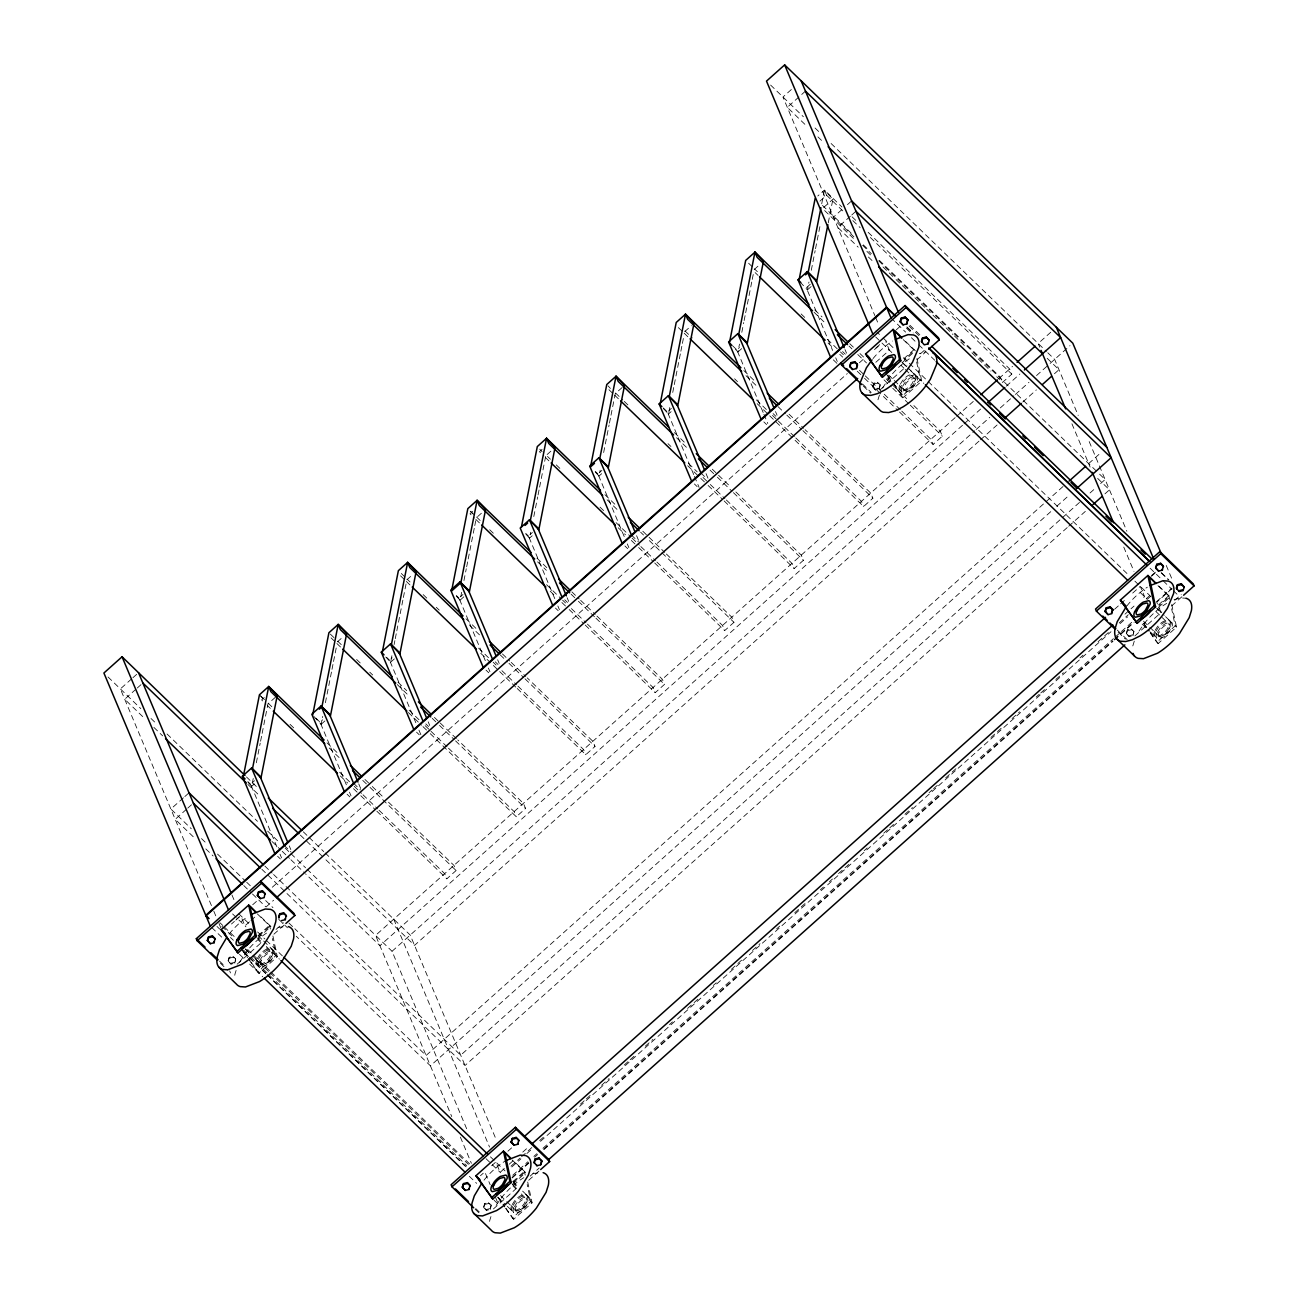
<?xml version="1.0" encoding="UTF-8"?>
<svg xmlns="http://www.w3.org/2000/svg" width="1298" height="1298" viewBox="0 0 1298 1298"><rect width="100%" height="100%" fill="white"/><g stroke="black" fill="none" stroke-linecap="round" stroke-linejoin="round"><path stroke-width="0.75" stroke-dasharray="5 3.75" d="M248.048 782.402L251.698 786.328L253.24 778.492M256.339 762.786L260.2 743.17M260.59 741.207L261.758 735.317M262.147 733.354L267.94 703.922L277.204 695.647M313.873 716.431L321.158 724.284L322.715 716.431M325.409 702.705L331.607 671.309M331.996 669.346L333.148 663.456M333.537 661.493L336.636 645.804M385.766 656.999L390.617 662.223L392.174 654.387M394.105 644.571L394.884 640.644M395.273 638.681L396.425 632.791M396.815 630.828L402.997 599.449M403.386 597.486L406.485 581.78M456.442 596.253L460.092 600.179L461.634 592.326M463.954 580.563L466.274 568.784M466.663 566.82L467.832 560.931M468.205 558.967L474.403 527.572M474.792 525.625L475.944 519.735M525.917 534.192L529.552 538.118L530.72 532.245M533.803 516.539L537.68 496.923M538.07 494.96L539.222 489.07M539.611 487.107L545.793 455.712M595.376 472.148L599.011 476.074L600.179 470.184M603.651 452.531L609.07 425.063M609.46 423.099L610.628 417.21M611.001 415.246L615.268 393.667L624.533 385.392M663.619 408.789L668.486 414.013L670.028 406.177M672.737 392.434L673.889 386.544M674.279 384.581L680.476 353.202M680.866 351.239L682.018 345.349M682.407 343.386L683.949 335.533M735.512 349.357L737.945 351.969L739.487 344.116M741.807 332.353L743.738 322.537M744.127 320.574L745.295 314.684M745.685 312.721L751.866 281.325M752.256 279.378L753.424 273.489M821.715 203.818L824.425 190.076L841.915 206.982M800.12 282.072L807.405 289.908L808.946 282.072M811.282 270.292L815.144 250.676M815.533 248.713L820.174 225.171M828.27 222.785L832.91 199.227L824.425 190.076L817.805 195.982M877.967 399.784L880.141 392.742M1132.813 645.917L1134.987 638.859M236.106 970.466L234.987 974.003A40.692 16.89 -46 0 0 234.613 978.092M490.952 1216.583L489.833 1220.12A40.692 16.89 -46 0 0 489.46 1224.209M228.042 960.796L229.227 957.307L233.04 956.334L235.652 958.865L234.808 963.181L230.995 964.138L228.042 960.796L230.995 964.138M228.383 961.623L229.227 957.307M234.808 963.181L235.652 958.865M483.537 1207.059L484.722 1203.554L488.519 1202.597L491.147 1205.112L490.287 1209.428L486.49 1210.401L483.537 1207.059L486.49 1210.401M483.878 1207.87L484.722 1203.554M490.287 1209.428L491.147 1205.112M872.532 386.69L873.716 383.202L877.529 382.229L880.141 384.76L879.298 389.059L875.485 390.033L872.532 386.69L875.485 390.033M872.873 387.502L873.716 383.202M879.298 389.059L880.141 384.76M1126.275 633.294L1127.459 629.806L1131.272 628.832L1133.884 631.347L1133.04 635.663L1129.228 636.637L1126.275 633.294L1129.228 636.637M1126.615 634.105L1127.459 629.806M1133.04 635.663L1133.884 631.347M882.559 388.086L889.763 377.02A38.421 15.949 -46 0 1 911.796 357.258M239.676 962.256L246.928 951.191A38.421 15.949 -46 0 1 269.011 931.542M1139.011 631.088L1144.609 623.137A38.421 15.949 -46 0 1 1166.642 603.392M496.144 1205.274L501.791 1197.308A38.421 15.949 -46 0 1 523.857 1177.659M131.552 678.935L120.373 688.914L213.034 909.346M132.948 677.686L138.529 672.705M791.342 89.53L782.97 97.025L874.836 315.576M135.884 689.254L124.705 699.233L145.133 718.946M137.28 688.005L142.861 683.008M805.458 91.12L787.302 107.328L806.253 125.646M264.257 697.561L261.612 699.93L265.993 704.149M472.65 511.412L470.006 513.765L474.387 517.999M542.11 449.351L539.465 451.72L543.846 455.939M819.963 201.141L826.583 195.235L824.425 190.076M337.415 641.877L342.704 637.14M406.874 579.817L412.164 575.095M477.664 516.588L481.623 513.034M547.123 454.543L553.743 448.621M684.727 331.607L691.347 325.701M754.187 269.562L759.476 264.841M823.662 207.502L832.91 199.227M183.44 797.799L170.865 809.027L191.293 828.757M184.835 796.566L189.021 792.818M841.834 209.659L833.462 217.139L853.873 236.853M847.432 204.662L851.618 200.914M186.377 809.368L175.214 819.346L194.165 837.648M187.772 808.119L193.353 803.138M850.368 216.231L837.794 227.458L858.205 247.172M851.764 214.981L855.95 211.233M276.912 846.831L250.595 784.219L254.554 780.682M346.371 784.787L320.054 722.175L322.699 719.806M415.831 722.726L389.514 660.114L392.158 657.761M485.306 660.682L458.973 598.07L462.948 594.516M554.765 598.621L528.448 536.009L532.407 532.472M624.224 536.577L597.907 473.965L601.883 470.411M693.684 474.516L667.367 411.904L671.342 408.367M763.159 412.472L736.842 349.86L739.487 347.491M810.26 284.262L806.301 287.799L832.618 350.411M251.698 786.328L254.343 783.976M321.158 724.284L325.133 720.731M390.617 662.223L394.592 658.686M460.092 600.179L464.051 596.626M529.552 538.118L532.196 535.766M599.011 476.074L601.655 473.705M668.486 414.013L671.131 411.661M737.945 351.969L741.904 348.416M807.405 289.908L811.38 286.371M236.414 919.276L239.221 916.794M252.688 904.755L258.724 899.368M272.304 887.232L847.318 373.564M859.39 362.775L865.425 357.388M875.988 347.945L882.023 342.558M896.22 329.887L900.406 326.139M231.482 923.998L234.386 921.402M235.83 920.104L240.179 916.226M874.463 349.616L880.271 344.424M249.476 921.807L244.949 925.847L241.331 917.264M250.985 920.46L257.02 915.074M266.074 906.978L273.618 900.244M875.809 362.304L889.39 350.168L885.771 341.585M258.01 935.647L269.611 925.263L269.952 926.091L258.351 936.458M903.895 358.67L914.052 349.584L914.392 350.411L904.235 359.481M257.864 938.194L270.925 926.529L258.399 914.441M902.305 362.515L915.366 350.849L904.252 340.125M237.145 964.203L261.076 942.819M276.036 929.449L283.516 922.781M880.076 389.854L907.01 365.809M920.477 353.77L926.464 348.432M273.91 934.187L284.392 924.841M916.859 359.854L925.831 351.823L919.227 353.559M272.921 935.972L277.301 956.74L258.919 973.159L257.604 971.894L275.987 955.474L272.402 938.486M916.956 358.41L921.742 381.06L903.359 397.48L902.045 396.214L920.428 379.795L916.437 360.925M955.166 417.631L375.576 935.387L451.753 1116.572M956.675 416.285L973.273 401.455M998.941 378.529L1012.521 366.409M1050.747 332.256L1038.173 343.483L1039.747 347.215M376.842 811.201L446.837 878.811L456.101 870.536L453.943 865.393L388.297 802.002M430.255 733.662L516.312 816.766L525.56 808.492L523.402 803.332L457.772 739.941M517.221 688.508L585.771 754.706L595.036 746.431L592.861 741.288L527.231 677.897M585.22 625.052L655.23 692.661L664.495 684.387L662.321 679.227L596.691 615.836M654.695 562.991L724.69 630.601L733.954 622.326L731.796 617.183L666.166 553.792M724.154 500.947L794.165 568.556L803.43 560.282L801.255 555.122L735.625 491.731M795.074 440.298L863.624 506.496L872.889 498.221L870.715 493.078L805.085 429.687M899.546 412.05L933.084 444.451L942.348 436.177L940.19 431.017L912.478 404.262M868.167 232.342L1009.649 368.973L1011.807 374.116L1002.559 382.391L996.718 376.761M962.516 425.257L379.925 945.69L305.549 873.862M964.025 423.911L980.623 409.081M1006.291 386.155L1019.871 374.019M466.647 1128.741L392.045 951.288L974.652 430.839M976.161 429.492L989.741 417.356M1000.304 407.913L1013.884 395.793M1015.393 394.446L1028.973 382.31M1036.534 375.56L1048.606 364.77M1050.114 363.424L1069.99 345.657M978.984 441.158L414.533 945.382L323.689 857.654M980.493 439.811L997.091 424.981M1022.759 402.056L1036.339 389.919M1054.447 373.743L1058.973 369.703L1046.626 357.777M1063.013 486.523L426.069 1055.501L294.824 928.751M1088.665 463.597L1101.239 452.385M1050.747 511.672L430.417 1065.82L296.252 936.247M1056.783 506.269L1068.854 495.495M1079.482 502.423L460.693 1055.193L273.602 874.511M1090.044 492.98L1094.571 488.94M1100.607 483.554L1105.133 479.497L1098.27 472.878M1067.216 527.572L465.025 1065.496L261.904 869.319M1068.725 526.225L1085.323 511.396M1104.939 493.857L1109.466 489.817L1097.118 477.891M1151.537 575.533L1155.853 571.688M480.455 1175.728L483.245 1173.23M491.634 1165.75L495.82 1162.002L500.152 1172.321L507.696 1165.572M507.891 1151.212L512.418 1147.172M1114.593 609.249L1119.119 605.209M1120.628 603.846L1126.664 598.459M1132.716 593.072L1140.261 586.323L1144.593 596.642L1141.575 599.335M1151.423 576.344L1155.609 572.613M509.205 1164.225L513.732 1160.185M522.786 1152.089L528.821 1146.702M1124.977 614.165L1129.503 610.125M1131.012 608.778L1134.03 606.069M511.006 1166.172L520.06 1158.076M521.569 1156.729L532.131 1147.286M539.676 1140.553L545.728 1135.15M580.433 1104.144L584.96 1100.104M586.469 1098.757L590.996 1094.717M601.558 1085.274L609.103 1078.541M624.208 1065.058L628.735 1061.001M630.244 1059.655L634.771 1055.615M645.333 1046.172L652.878 1039.438M669.476 1024.609L672.494 1021.915M687.583 1008.432L698.146 998.989M713.251 985.506L716.269 982.813M731.358 969.33L741.921 959.887M752.483 950.46L760.028 943.711M776.626 928.881L779.644 926.188M794.749 912.705L805.312 903.262M820.401 889.779L823.419 887.086M829.454 881.699L832.472 879.006M838.508 873.603L849.07 864.176M864.16 850.693L867.178 847.983M883.792 833.154L888.319 829.114M889.828 827.767L894.354 823.727M904.917 814.284L912.462 807.551M929.06 792.721L932.078 790.011M933.587 788.665L939.622 783.278M945.658 777.891L956.237 768.448M990.942 737.442L1001.504 728M1012.067 718.557L1019.611 711.823M1036.226 696.994L1039.244 694.3M1040.753 692.954L1046.788 687.551M1055.842 679.471L1063.387 672.721M1079.985 657.891L1083.003 655.198M1098.092 641.715L1108.654 632.272M1119.233 622.845L1128.286 614.749M1146.394 598.573L1149.411 595.879M511.834 1166.967L520.887 1158.871M526.923 1153.484L532.959 1148.081M540.503 1141.348L1110.991 631.72M1120.044 623.64L1127.589 616.891M1150.239 596.674L1147.221 599.368L1137.778 590.055M512.759 1175.242L527.848 1161.759M533.884 1156.372L536.901 1153.679M542.937 1148.292L1113.424 638.665M1114.933 637.318L1133.04 621.142M512.029 1177.432L528.659 1162.554M534.662 1157.199L537.68 1154.506M543.716 1149.119L1112.775 640.774M1114.252 639.46L1132.391 623.251M1156.55 601.672L1171.64 588.189M512.239 1177.935L528.886 1163.073M543.943 1149.622L1112.986 641.293M1114.463 639.979L1134.111 622.423M1172.078 588.513L1156.713 602.223L1161.061 612.542L1156.696 608.324M512.791 1181.715L524.408 1171.331L524.749 1172.159L513.148 1182.527M1158.692 604.738L1168.849 595.652L1169.19 596.48L1159.033 605.549M512.645 1184.263L525.706 1172.597L513.197 1160.509M1158.546 607.286L1170.147 596.918L1159.033 586.193M493.435 1208.941L518.08 1186.907M530.168 1176.118L539.254 1167.989M1134.874 635.923L1161.807 611.877M1174.674 600.374L1181.245 594.5M528.708 1180.255L539.173 1170.91M1171.64 605.923L1182.121 596.561M527.702 1182.04L532.099 1202.808L513.716 1219.228L512.402 1217.962L530.785 1201.542L527.199 1184.555M1171.737 604.479L1176.523 627.129L1158.14 643.548L1156.842 642.283L1175.225 625.863L1171.64 608.876M907.107 390.065L904.722 390.341A8.113 3.359 -46 0 1 903.668 387.859L906.02 383.332A7.658 3.18 -46 0 1 910.401 379.389L914.263 378.367A8.113 3.359 -46 0 1 915.333 380.849L912.981 385.376A7.658 3.18 -46 0 1 908.584 389.319L901.591 391.396A11.228 4.657 -46 0 1 900.114 387.956L903.359 381.677A10.595 4.397 -46 0 1 909.444 376.225L914.782 374.798A11.228 4.657 -46 0 1 916.258 378.237L913.013 384.516A10.595 4.397 -46 0 1 906.929 389.968M1174.073 599.676L1180.677 597.924L1186.015 598.232M278.064 927.453L286.517 926.431M532.91 1173.57L541.363 1172.548M874.057 384.013L877.87 383.056L880.482 385.571M875.144 389.205L878.941 388.248M1127.8 630.617L1131.613 629.644L1134.225 632.175M1128.887 635.809L1132.683 634.852M229.568 958.119L233.38 957.161L235.993 959.676M230.655 963.327L234.451 962.353M485.063 1204.382L488.875 1203.408L491.488 1205.939M486.15 1209.574L489.946 1208.6M770.623 85.084L803.381 116.739M815.047 127.999L819.427 132.234M831.093 143.494L1046.399 351.433M1047.778 352.764L1054.641 359.384L1078.2 415.425M817.935 136.907L823.759 142.537M852.121 216.847L856.502 221.066M826.583 195.235L844.089 212.142M852.835 220.595L860.136 227.637M870.341 237.485L1011.807 374.116M822.445 205.392L851.618 233.575M863.284 244.835L869.125 250.465M879.33 260.33L1000.385 377.247L1001.829 380.671M862.635 245.306L871.38 253.759M878.665 260.801L1096.891 471.547M824.619 210.552L855.236 240.13M866.918 251.406L871.283 255.625M882.948 266.901L894.63 278.161M896.074 279.573L925.247 307.74M926.707 309.151L938.373 320.428M939.833 321.823L952.959 334.511M954.419 335.922L964.625 345.771M971.926 352.813L990.877 371.131M868.427 257.02L874.252 262.667M909.947 325.246L921.612 336.523M909.038 326.058L919.244 335.922M906.896 326.901L913.192 332.986M1161.564 572.84L1168.833 579.881M907.107 327.421L912.932 333.034M1161.158 572.759L1168.005 579.379M906.458 328.167L910.823 332.385M891.077 318.059L905.631 332.11M911.439 337.723L917.264 343.353M918.724 344.765L934.722 360.211M1150.109 568.216L1161.742 579.46M1163.203 580.871L1171.932 589.292M1173.392 590.704L1179.201 596.317M903.181 339.589L914.392 350.411M1157.978 585.658L1169.19 596.48M875.858 330.99L881.683 336.604M883.143 338.015L893.316 347.848M903.505 357.68L907.87 361.899M909.33 363.31L926.788 380.168M928.248 381.58L1129.065 575.517M1134.89 581.147L1150.904 596.609M902.564 362.645L906.653 366.604M908.032 367.934L917.118 376.712M920.428 379.795L921.742 381.06M1157.41 608.778L1164.241 615.366M1165.604 616.696L1171.916 622.78M1175.225 625.863L1176.523 627.129M875.663 336.928L891.84 352.537M902.029 362.385L909.298 369.411M910.758 370.806L923.851 383.462M901.104 365.419L903.879 368.097M905.274 369.443L914.993 378.838M1155.901 611.488L1169.79 624.906M888.708 375.122L892.878 379.146M894.257 380.476L903.992 389.871M1143.506 621.19L1158.773 635.939M887.313 377.945L891.418 381.904M892.781 383.218L901.867 391.996M1142.159 624.062L1148.99 630.666M1150.369 631.98L1156.664 638.064M814.755 309.881L822.04 316.923M849.752 343.694L854.133 347.913M859.957 353.543L864.338 357.777M886.226 378.902L906.637 398.616M814.008 312.218L825.674 323.494M849.006 346.031L851.926 348.838M857.751 354.484L866.512 362.937M884.003 379.827L891.304 386.869M892.764 388.28L908.811 403.775M910.271 405.187L942.348 436.177M842.58 351.58L845.322 354.224M748.605 263.218L752.986 267.453M754.446 268.864L757.367 271.671M801.109 313.938L805.49 318.156M827.361 339.281L839.043 350.557M840.487 351.969L843.408 354.776M859.454 370.271L863.835 374.505M865.295 375.901L882.786 392.807M884.246 394.219L900.293 409.714M901.753 411.125L930.926 439.292L933.084 444.451M755.144 272.612L758.064 275.419M828.075 343.029L833.916 348.659M839.741 354.305L842.662 357.112M857.248 371.212L863.073 376.842M864.533 378.253L898.086 410.639M862.505 384.013L871.201 392.402M1117.286 630.082L1128.887 641.277M863.365 386.074L870.617 393.067M1118.162 632.142L1125.398 639.135M833.316 359.854L837.437 363.829M732.721 345.885L736.842 349.86M743.835 370.53L754.041 380.379M789.038 414.192L803.624 428.275M745.993 375.69L757.659 386.95M778.086 406.663L785.371 413.721M786.831 415.117L801.418 429.216M802.878 430.611L872.889 498.221M773.121 413.624L775.863 416.285M684.971 330.909L692.272 337.951M734.571 378.805L737.491 381.612M756.442 399.93L766.647 409.795M772.488 415.425L776.869 419.643M778.329 421.055L794.36 436.55M795.82 437.961L861.45 501.353L863.624 506.496M678.4 327.615L682.764 331.834M684.224 333.245L688.605 337.48M757.156 403.678L793.613 438.886M763.857 421.899L766.599 424.56M663.262 407.929L667.367 411.904M674.36 432.575L686.042 443.851M712.294 469.195L729.784 486.101M676.534 437.734L688.2 449.011M710.071 470.136L715.912 475.766M717.372 477.177L731.958 491.261M733.419 492.672L803.43 560.282M700.92 473.024L706.404 478.329M615.512 392.969L622.813 400.011M624.273 401.406L628.638 405.641M668.016 443.673L670.936 446.48M688.443 463.386L697.188 471.839M703.029 477.469L708.854 483.116M710.314 484.511L724.901 498.61M726.361 500.006L791.991 563.397L794.165 568.556M608.924 389.66L613.305 393.894M614.765 395.306L619.146 399.524M687.697 465.722L699.362 476.999M700.823 478.41L706.647 484.04M708.108 485.452L722.694 499.535M694.398 483.959L697.14 486.604M595.165 471.304L597.907 473.965M604.9 494.635L616.566 505.896M642.818 531.255L664.706 552.38M607.075 499.795L618.74 511.055M640.612 532.18L643.532 535.003M649.373 540.633L733.954 622.326M631.445 535.084L638.308 541.704M547.513 456.425L550.433 459.232M556.258 464.879L560.639 469.097M600.017 507.129L604.397 511.363M616.063 522.623L630.65 536.707M632.11 538.118L639.395 545.16M640.855 546.572L655.441 560.655M656.902 562.066L722.532 625.458L724.69 630.601M545.306 457.35L549.671 461.585M618.221 527.783L625.522 534.825M631.347 540.455L637.188 546.085M638.648 547.496L653.235 561.58M624.938 546.004L627.68 548.665M525.706 533.364L528.448 536.009M536.901 558.091L547.107 567.956M571.899 591.904L579.2 598.946M580.644 600.341L595.23 614.441M537.599 561.839L546.361 570.293M571.152 594.241L576.993 599.871M578.437 601.282L594.484 616.777M595.944 618.189L664.495 684.387M564.727 599.79L567.469 602.434M470.752 511.428L475.133 515.663M476.593 517.058L480.958 521.293M489.719 529.746L494.084 533.965M546.588 584.684L561.174 598.767M562.634 600.179L565.555 602.986M571.396 608.616L585.982 622.716M587.426 624.111L653.072 687.502L655.23 692.661M475.831 519.411L480.211 523.629M550.222 591.239L556.063 596.869M561.888 602.515L567.729 608.145M569.189 609.557L583.759 623.64M555.463 608.064L558.205 610.709M456.231 595.409L458.973 598.07M465.982 618.74L477.648 630.001M502.44 653.949L509.725 660.99M511.185 662.402L525.771 676.485M469.6 625.295L479.806 635.16M500.233 654.873L507.518 661.931M508.978 663.327L523.565 677.41M525.025 678.822L595.036 746.431M495.268 661.834L498.01 664.495M401.293 573.489L405.657 577.707M407.118 579.119L410.038 581.942M423.164 594.614L427.545 598.832M436.29 607.286L439.211 610.109M478.589 648.14L491.715 660.812M493.175 662.223L496.096 665.047M501.92 670.677L516.507 684.76M517.967 686.171L583.597 749.546L585.771 754.706M400.547 575.825L404.911 580.044M406.371 581.455L410.752 585.69M480.763 653.3L498.254 670.19M499.714 671.601L515.76 687.096M486.004 670.109L488.746 672.753M386.772 657.469L389.514 660.114M397.967 682.196L406.728 690.65M434.424 717.405L438.805 721.639M440.265 723.051L456.312 738.546M397.22 684.533L408.886 695.809M432.218 718.346L438.059 723.976M439.519 725.387L454.105 739.471M455.566 740.882L525.56 808.492M425.809 723.895L428.551 726.539M330.373 634.122L336.198 639.768M337.658 641.163L342.039 645.398M356.626 659.481L360.99 663.7M369.752 672.153L372.672 674.976M409.13 710.184L419.335 720.049M425.176 725.679L429.541 729.914M431.001 731.326L447.047 746.821M448.508 748.216L514.138 811.607L516.312 816.766M331.071 637.87L335.452 642.104M336.912 643.516L341.293 647.734M408.383 712.537L421.509 725.209M422.97 726.62L428.794 732.25M416.544 732.169L419.286 734.814M315.933 718.2L320.054 722.175M327.047 742.845L338.713 754.106M364.965 779.465L370.806 785.095M372.266 786.507L382.472 796.372M329.221 747.989L340.887 759.265M362.759 780.39L368.6 786.02M370.06 787.432L456.101 870.536M353.591 783.294L360.455 789.914M260.898 696.182L266.739 701.812M268.199 703.224L272.58 707.442M290.071 724.349L294.451 728.584M339.67 772.245L352.796 784.917M354.24 786.328L361.542 793.37M363.002 794.782L377.588 808.865M379.048 810.276L444.679 873.651L446.837 878.811M267.453 705.56L270.357 708.384M340.368 775.993L347.669 783.035M353.494 788.665L359.335 794.295M360.795 795.706L375.382 809.79M347.085 794.214L349.827 796.858M246.442 776.918L256.647 786.783M303.326 831.84L307.691 836.074M309.151 837.47L323.737 851.569M325.198 852.964L410.2 935.063L496.582 1140.553M247.837 781.574L250.595 784.219M247.869 784.414L259.535 795.674M300.357 835.117L322.245 856.242M284.132 845.339L290.995 851.975M108.026 676.988L140.801 708.627M151.006 718.492L156.831 724.122M167.036 733.987L257.458 821.293M267.664 831.158L279.33 842.434M285.171 848.065L289.535 852.283M290.995 853.695L305.582 867.778M307.042 869.189L392.045 951.288M153.878 727.399L162.623 735.836M271.996 841.477L280.757 849.93M282.218 851.326L289.503 858.367M290.963 859.779L304.089 872.451M277.61 856.274L280.352 858.919M264.857 866.058L272.142 873.1M201.498 838.605L207.323 844.235M217.545 854.1L245.241 880.855M246.701 882.267L251.082 886.502M265.668 900.585L272.953 907.626M289 923.105L293.364 927.34M205.83 848.924L213.115 855.966M243.748 885.544L251.033 892.586M252.493 893.998L265.619 906.669M278.746 919.341L287.491 927.794M257.345 913.906L269.952 926.091M512.142 1159.974L524.749 1172.159M238.702 913.695L250.336 924.939M257.621 931.964L264.889 938.989M266.35 940.401L282.364 955.847M490.449 1156.826L505.003 1170.877M258.205 935.761L262.31 939.72M263.672 941.034L274.138 951.142M513.051 1181.878L517.156 1185.837M522.623 1191.126L528.919 1197.21M275.987 955.474L277.301 956.74M530.785 1201.542L532.099 1202.808M232.602 913.922L245.939 926.821M257.588 938.065L260.492 940.872M266.317 946.485L279.411 959.141M486.052 1158.708L500.606 1172.759M512.256 1184.003L516.62 1188.222L513.002 1179.622M258.124 939.833L260.898 942.526M266.447 947.881L272.012 953.251M512.905 1185.901L515.679 1188.595M521.244 1193.949L526.793 1199.32M219.897 922.7L222.818 925.506M224.278 926.918L235.944 938.194M247.61 949.455L251.974 953.673M253.434 955.085L269.481 970.58M270.941 971.991L470.736 1164.939M221.909 926.318L233.575 937.594M245.241 948.854L251.066 954.484M252.526 955.896L268.572 971.391M270.033 972.802L468.367 1164.338M245.679 949.503L249.849 953.527M255.414 958.898L260.963 964.252M500.476 1195.572L515.76 1210.32M230.444 937.464L233.364 940.287M243.57 950.152L249.394 955.782M250.855 957.194L466.696 1165.636M240.179 948.351L248.486 956.594M249.427 957.502L265.993 973.484M267.453 974.895L466.258 1166.902M497.767 1197.113L505.96 1205.031M507.34 1206.361L513.635 1212.446M216.977 926.447L219.719 929.108M243.829 952.391L248.194 956.61M249.654 958.021L265.652 973.484M267.112 974.879L465.025 1166.01M211.785 927.567L221.974 937.416M239.432 954.273L243.797 958.492M249.622 964.106L262.715 976.761M469.357 1176.329L476.642 1183.354M494.1 1200.212L498.464 1204.43L494.846 1195.847M219.508 961.088L225.317 966.685M475.749 1208.552L481.558 1214.149M220.384 963.148L227.621 970.158M475.165 1209.217L479.514 1213.419M607.983 385.814L610.401 388.427M539.725 449.173L542.158 451.801M470.265 511.234L472.699 513.846M259.438 694.771L263.088 698.697M1143.684 623.121L1149.249 630.974M1150.369 632.548L1158.14 643.548M1143.489 623.429L1149.055 631.282M1150.174 632.856L1156.842 642.283M887.783 375.479L892.229 381.774M893.349 383.348L903.359 397.48M886.485 374.213L890.931 380.509M895.377 386.788L902.045 396.214M498.14 1197.227L504.808 1206.653M505.928 1208.227L513.716 1219.228M497.945 1197.535L504.614 1206.962M505.733 1208.535L512.402 1217.962M243.343 951.158L250.027 960.585M251.131 962.159L258.919 973.159M242.045 949.909L247.61 957.762M248.713 959.336L257.604 971.894M1166.237 565.457L1171.737 578.535M1089.184 441.58L1098.611 463.986M1099.39 465.868L1126.875 531.239M1071.937 423.813L1090.109 467.037M1123.76 547.091L1133.965 571.38M1131.272 628.832L1131.613 629.644M875.631 317.442L878.762 324.922M877.529 382.229L877.87 383.056M844.982 349.503L846.523 353.186M835.717 357.777L837.259 361.461M775.506 411.563L777.064 415.246M763.922 414.305L767.799 423.521M706.047 473.608L708.367 479.14M694.462 476.366L699.103 487.415M636.588 535.668L638.908 541.185M627.323 543.943L628.865 547.626M567.129 597.713L568.67 601.396M557.864 605.988L559.406 609.671M497.653 659.773L499.211 663.456M488.389 668.048L489.946 671.731M428.194 721.818L429.735 725.501M418.93 730.093L421.25 735.625M358.735 783.878L361.055 789.395M349.47 792.153L351.012 795.836M393.732 919.162L489.541 1147.059M485.484 1173.57L490.206 1184.782M488.519 1202.597L488.875 1203.408M460.384 1137.129L471.385 1163.284M289.276 845.923L290.817 849.606M280.011 854.198L281.552 857.881M231.969 894.987L234.321 900.601M213.813 911.212L216.182 916.81M218.989 923.511L221.666 929.887M233.04 956.334L233.38 957.161M229.665 970.888L230.525 972.948M1168.849 595.652L1169.644 599.433M524.408 1171.331L525.203 1175.112M269.611 925.263L270.406 929.044M1126.842 605.971A38.421 15.949 -46 0 1 1147.351 587.167M484.008 1180.158A38.421 15.949 -46 0 1 506.09 1160.493M873.035 358.556A38.421 15.949 -46 0 1 892.505 341.049M229.162 934.025A38.421 15.949 -46 0 1 248.161 916.323M899.757 385.084L899.157 387.031A11.228 4.657 -46 0 0 900.634 390.471L905.988 389.043A10.595 4.397 -46 0 0 912.056 383.608L915.317 377.312A11.228 4.657 -46 0 0 913.841 373.889L908.503 375.3A10.595 4.397 -46 0 0 902.418 380.752L899.757 385.084M902.013 387.275L901.412 389.222A11.228 4.657 -46 0 0 902.889 392.645L908.243 391.233A10.595 4.397 -46 0 0 914.311 385.782L917.572 379.503A11.228 4.657 -46 0 0 916.096 376.063L910.758 377.491A10.595 4.397 -46 0 0 904.674 382.926L902.013 387.275M1154.603 631.217L1154.003 633.164A11.228 4.657 -46 0 0 1155.48 636.588L1160.834 635.176A10.595 4.397 -46 0 0 1166.902 629.725L1170.163 623.446A11.228 4.657 -46 0 0 1168.687 620.006L1163.349 621.434A10.595 4.397 -46 0 0 1157.264 626.869L1154.603 631.217M1155.496 632.077L1154.895 634.024A11.228 4.657 -46 0 0 1156.372 637.464L1161.726 636.036A10.595 4.397 -46 0 0 1167.794 630.585L1171.056 624.306A11.228 4.657 -46 0 0 1169.579 620.866L1164.241 622.294A10.595 4.397 -46 0 0 1158.157 627.729L1155.496 632.077M1156.81 633.343L1156.21 635.274A11.228 4.657 -46 0 0 1157.686 638.713L1163.024 637.302A10.595 4.397 -46 0 0 1169.109 631.85L1172.37 625.571A11.228 4.657 -46 0 0 1170.893 622.131L1165.539 623.543A10.595 4.397 -46 0 0 1159.471 628.995L1156.81 633.343M1158.887 632.532L1158.449 633.927A8.113 3.359 -46 0 0 1159.52 636.409L1163.381 635.387A7.658 3.18 -46 0 0 1167.762 631.445L1170.115 626.918A8.113 3.359 -46 0 0 1169.06 624.435L1165.198 625.458A7.658 3.18 -46 0 0 1160.801 629.4L1158.887 632.532M256.777 959.433L256.16 961.38A11.228 4.657 -46 0 0 257.588 964.868L262.91 963.489A10.595 4.397 -46 0 0 269.011 958.07L272.304 951.775A11.228 4.657 -46 0 0 270.86 948.286L265.555 949.665A10.595 4.397 -46 0 0 259.454 955.085L256.777 959.433M257.734 960.358L257.118 962.305A11.228 4.657 -46 0 0 258.545 965.777L263.867 964.398A10.595 4.397 -46 0 0 269.952 958.979L273.245 952.683A11.228 4.657 -46 0 0 271.817 949.211L266.496 950.59A10.595 4.397 -46 0 0 260.411 956.009L257.734 960.358M259.032 961.607L258.416 963.57A11.228 4.657 -46 0 0 259.843 967.042L265.165 965.663A10.595 4.397 -46 0 0 271.266 960.244L274.559 953.949A11.228 4.657 -46 0 0 273.132 950.477L267.81 951.856A10.595 4.397 -46 0 0 261.709 957.275L259.032 961.607M261.109 960.812L260.655 962.224A8.113 3.359 -46 0 0 261.693 964.739L265.538 963.749A7.658 3.18 -46 0 0 269.935 959.822L272.32 955.279A8.113 3.359 -46 0 0 271.282 952.781L267.437 953.77A7.658 3.18 -46 0 0 263.04 957.681L261.109 960.812M511.623 1205.55L511.006 1207.513A11.228 4.657 -46 0 0 512.45 1210.985L517.756 1209.606A10.595 4.397 -46 0 0 523.857 1204.187L527.15 1197.892A11.228 4.657 -46 0 0 525.722 1194.42L520.401 1195.799A10.595 4.397 -46 0 0 514.316 1201.218L511.623 1205.55M512.515 1206.41L511.899 1208.373A11.228 4.657 -46 0 0 513.343 1211.845L518.648 1210.466A10.595 4.397 -46 0 0 524.749 1205.047L528.043 1198.752A11.228 4.657 -46 0 0 526.615 1195.28L521.293 1196.659A10.595 4.397 -46 0 0 515.209 1202.078L512.515 1206.41M513.83 1207.675L513.213 1209.639A11.228 4.657 -46 0 0 514.641 1213.111L519.963 1211.732A10.595 4.397 -46 0 0 526.047 1206.313L529.341 1200.017A11.228 4.657 -46 0 0 527.913 1196.545L522.591 1197.908A10.595 4.397 -46 0 0 516.507 1203.343L513.83 1207.675M515.906 1206.88L515.452 1208.292A8.113 3.359 -46 0 0 516.49 1210.807L520.32 1209.817A7.658 3.18 -46 0 0 524.733 1205.891L527.102 1201.348A8.113 3.359 -46 0 0 526.079 1198.849L522.234 1199.839A7.658 3.18 -46 0 0 517.837 1203.749L515.906 1206.88"/><path stroke-width="1.5" d="M243.586 775.214L259.438 694.771L268.702 686.496L324.127 740.022M268.702 686.496L252.461 768.903L260.963 778.054L277.204 695.647L268.702 686.496L270.876 691.656L324.841 743.77M312.656 715.133L328.913 632.726L338.178 624.452L392.142 676.566M321.92 706.858L338.178 624.452L346.663 633.602L330.422 716.009L321.92 706.858L319.276 709.211M382.131 653.072L398.372 570.666L407.637 562.391L463.061 615.917M407.637 562.391L391.379 644.798L399.881 653.949L416.139 571.542L407.637 562.391L409.795 567.551L463.759 619.665M460.855 582.753L469.357 591.904L485.598 509.497L477.096 500.347L467.832 508.621L451.59 591.028L460.855 582.753L477.096 500.347L531.06 552.461M521.439 527.004L537.307 446.561L546.555 438.286L600.52 490.401M546.555 438.286L530.314 520.693L538.816 529.844L555.057 447.437L546.555 438.286L548.73 443.445L602.694 495.56M668.535 426.945L616.031 376.242L599.773 458.648L608.275 467.799L624.533 385.392L616.031 376.242L606.766 384.516L590.509 466.923L594.484 463.37M659.984 404.862L676.226 322.456L685.49 314.181L740.915 367.707M685.49 314.181L669.249 396.588L677.734 405.739L693.992 323.332L685.49 314.181L687.664 319.34L741.629 371.455M808.914 304.251L754.949 252.137L738.708 334.543L747.21 343.694L763.451 261.287L754.949 252.137L745.685 260.411L729.444 342.818L731.877 345.43M799.292 278.794L815.16 198.351M805.523 274.852L808.167 272.483L820.936 207.745M827.881 224.749L816.669 281.634L808.167 272.483M207.372 940.352L208.556 936.848L212.369 935.89L214.981 938.405L214.138 942.721L210.325 943.695L207.372 940.352L210.325 943.695M207.712 941.164L208.556 936.848M257.393 895.263L258.578 891.775L262.391 890.801L265.003 893.332L264.159 897.632L260.346 898.605L257.393 895.263L260.346 898.605M257.734 896.074L258.578 891.775M278.583 917.264L279.768 913.776L283.564 912.802L286.177 915.333L285.333 919.649L281.536 920.606M278.924 918.092L279.768 913.776M462.331 1187.07L463.532 1183.581L467.329 1182.608L469.941 1185.139L469.097 1189.439L465.301 1190.412L462.331 1187.07L465.301 1190.412M462.672 1187.897L463.532 1183.581M511.136 1141.867L512.321 1138.362L516.133 1137.405L518.746 1139.92L517.902 1144.236L514.089 1145.209L511.136 1141.867L514.089 1145.209M511.477 1142.678L512.321 1138.362M535.182 1158.887L533.981 1162.375L536.95 1165.734L540.747 1164.76L541.931 1161.272L538.978 1157.93L535.182 1158.887L534.322 1163.203M541.591 1160.444L540.747 1164.76M849.687 366.166L850.871 362.677L854.668 361.704L857.28 364.235L856.437 368.551L852.64 369.508L849.687 366.166L852.64 369.508M850.028 366.993L850.871 362.677M857.28 364.235L856.437 368.551M900.131 321.498L901.315 318.01L905.128 317.037L907.74 319.568L906.896 323.883L903.084 324.841L900.131 321.498L903.084 324.841M900.471 322.326L901.315 318.01M907.74 319.568L906.896 323.883M922.521 337.983L921.337 341.488L924.29 344.83L928.086 343.856L929.287 340.368L926.318 337.026L922.521 337.983L921.677 342.299M1105.085 611.277L1106.269 607.789L1110.082 606.815L1112.694 609.346L1111.851 613.662L1108.038 614.619L1105.085 611.277L1108.038 614.619M1105.425 612.104L1106.269 607.789M1111.51 612.834L1112.694 609.346M1155.626 567.745L1156.81 564.257L1160.623 563.3L1163.235 565.814L1162.391 570.13L1158.579 571.088L1155.626 567.745L1158.579 571.088M1155.966 568.573L1156.81 564.257M1177.481 584.717L1176.296 588.205L1179.249 591.547L1183.046 590.574L1184.247 587.085L1181.277 583.743L1177.481 584.717L1176.637 589.032M871.996 359.854L866.399 367.805L860.185 382.618A40.692 16.89 -46 0 0 865.539 395.079L870.877 395.387L877.48 393.635L884.895 389.919A38.421 15.949 -46 0 0 906.945 370.173L912.543 362.223L918.741 347.393A40.692 16.89 -46 0 0 913.386 334.949L908.048 334.624L895.506 339.362M895.831 364.235L894.29 366.442A10.595 4.397 -46 0 1 888.205 371.877L886.161 372.915M1125.723 607.561L1117.221 621.693L1115.031 628.751A40.692 16.89 -46 0 0 1120.385 641.196L1125.723 641.52L1132.327 639.752L1139.758 636.052A38.421 15.949 -46 0 0 1161.791 616.29L1167.389 608.34L1173.587 593.527A40.692 16.89 -46 0 0 1168.232 581.066L1162.894 580.758L1150.352 585.479M1150.677 610.368L1149.136 612.559A10.595 4.397 -46 0 1 1143.051 618.01L1141.007 619.032M226.907 937.205L219.443 949.763L217.22 956.837A40.692 16.89 -46 0 0 222.396 969.444L227.702 969.817L241.671 964.446A38.421 15.949 -46 0 0 263.754 944.798L273.472 929.06L275.695 921.986A40.692 16.89 -46 0 0 270.519 909.379L265.214 909.006L251.244 914.376M252.786 938.697L251.228 940.904A10.595 4.397 -46 0 1 245.144 946.323M481.753 1183.338L474.305 1195.88L472.066 1202.954A40.692 16.89 -46 0 0 477.258 1215.561L482.548 1215.934L496.534 1210.58A38.421 15.949 -46 0 0 518.6 1190.915L528.318 1175.177L530.541 1168.103A40.692 16.89 -46 0 0 525.365 1155.512L520.06 1155.139L506.09 1160.493M507.632 1184.831L506.074 1187.021A10.595 4.397 -46 0 1 499.99 1192.44L496.128 1193.917M244.981 775.506L122.061 656.788L103.905 673.013L210.325 926.172M1161.515 554.262L1072.797 343.175L784.657 64.9L766.501 81.109L872.921 334.267M274.868 853.613L242.353 776.269L251.617 767.994L259.843 775.944L287.718 842.24M357.956 782.029L329.319 713.9L321.077 705.95L311.828 714.225L344.327 791.569M413.802 729.508L381.288 652.164L390.552 643.889L398.778 651.839L426.653 718.135M496.112 656.09L468.237 589.795L460.011 581.845L450.747 590.119L483.262 667.464M566.35 595.879L537.713 527.734L529.47 519.784L520.206 528.059L552.721 605.403M635.03 531.985L607.172 465.69L598.93 457.74L589.681 466.014L622.196 543.359M691.656 481.298L659.141 403.954L668.405 395.679L676.631 403.629L704.506 469.925M773.965 407.88L746.09 341.585L737.864 333.635L728.6 341.909L761.115 419.254M830.574 357.193L798.059 279.849L807.324 271.574L815.566 279.524L844.203 347.669M525.025 525.43L527.669 523.062M217.48 960.342L197.182 940.742L196.323 938.681L905.079 305.533L938.422 337.74L939.298 339.8L928.816 349.162M197.182 940.742L261.515 883.273L260.655 881.212L293.997 913.419L294.857 915.479L285.885 923.495M861.921 384.662L841.623 365.062L905.955 307.594L905.079 305.533M255.949 912.559L249.995 906.329L256.371 936.539L237.988 952.959L221.114 929.692L248.697 905.063L255.609 911.748M901.785 338.226L894.436 330.649L900.812 360.86L882.429 377.28L865.555 354.013L893.121 329.384L901.445 337.415M276.636 897.535L857.686 378.481M236.69 951.694L255.073 935.274L248.697 905.063M881.131 376.014L899.514 359.595L893.121 329.384M980.817 394.722L997.432 379.892M1017.048 362.353L1035.155 346.177M988.184 402.331L1004.782 387.502M1024.398 369.979L1060.661 337.577L805.458 91.12M1004.636 418.232L1021.25 403.402M1042.375 384.533L1051.429 376.436M1069.049 481.136L1085.647 466.306M1076.399 488.746L1111.153 457.707L855.95 211.233M1092.867 504.646L1101.921 496.566M540.666 1169.563L549.654 1161.548L548.778 1159.487L515.436 1127.281L451.104 1184.75L451.98 1186.81L473.721 1207.821M1183.614 595.23L1194.095 585.869L1193.219 583.808L1159.877 551.601L1095.544 609.07L1096.404 611.131L1115.258 629.335M451.98 1186.81L516.312 1129.341L515.436 1127.281M1096.404 611.131L1160.753 553.662L1159.877 551.601M510.747 1158.627L504.792 1152.397L511.169 1182.608L492.786 1199.028L475.912 1175.761L503.478 1151.131L510.39 1157.8M1155.171 582.948L1149.233 576.718L1155.609 606.929L1137.226 623.348L1120.352 600.082L1147.919 575.452L1156.226 583.483M524.489 1136.383L1105.539 617.329M531.839 1144.009L1112.889 624.955M491.488 1197.762L509.854 1181.342L503.478 1151.131M1135.912 622.083L1154.295 605.663L1147.919 575.452M548.275 1159.941L1124.863 644.863M241.282 947.8L243.099 947.329M901.656 318.821L905.469 317.864L908.081 320.379M922.862 338.81L926.658 337.837L929.287 340.368M851.212 363.489L855.009 362.531L857.637 365.046M1157.151 565.084L1160.964 564.111L1163.576 566.642M1177.821 585.528L1181.634 584.571L1184.247 587.085M1106.626 608.616L1110.423 607.642L1113.035 610.174M1178.909 590.736L1182.705 589.763L1183.046 590.574M258.919 892.586L262.731 891.629L265.344 894.144M280.108 914.603L283.921 913.63L286.534 916.161M208.913 937.675L212.71 936.702L215.322 939.233M512.661 1139.19L516.474 1138.216L519.086 1140.747M535.522 1159.714L539.319 1158.741L541.931 1161.272M463.873 1184.393L467.669 1183.435L470.282 1185.95M828.14 146.771L1042.505 353.802M851.618 200.914L1106.821 447.388M878.632 266.885L1092.997 473.916M905.955 307.594L939.298 339.8M1160.753 553.662L1194.095 585.869M931.818 346.371L1152.024 559.049M952.781 368.308L957.161 372.542M964.446 379.584L967.367 382.391M987.778 402.12L990.699 404.927M999.444 413.381L1005.285 419.011M1022.775 435.917L1025.696 438.74M1034.457 447.177L1043.203 455.63M1070.915 482.385L1076.74 488.032M1105.912 516.198L1111.737 521.828M1140.91 549.995L1145.274 554.214M895.247 315.657L886.518 307.22L205.782 915.333L208.686 918.157M928.719 347.978L1149.914 561.596M895.474 316.177L886.745 307.74L205.993 915.853L208.897 918.66M928.946 348.497L1148.681 560.72M936.183 361.623L1147.189 565.409M899.514 359.595L900.812 360.86M1154.295 605.663L1155.609 606.929M925.312 384.873L1127.589 580.222M798.059 279.849L800.817 282.51M865.555 354.013L869.66 357.988M1120.352 600.082L1137.226 623.348M870.017 358.8L866.869 355.279L882.429 377.28M1126.21 606.231L1121.65 601.347M835.166 329.611L848.292 342.283M812.548 310.806L757.123 257.296L754.949 252.137M837.34 334.754L847.545 344.619M759.525 276.831L825.155 340.222M843.651 365.809L840.747 363.002L841.623 365.062M846.556 368.6L856.696 378.399M1102.797 616.079L1107.145 620.282M1110.033 623.072L1115.842 628.67M861.823 392.726L879.606 409.892A40.692 16.89 -46 0 0 883.305 412.245L888.643 412.553L895.263 410.801L902.678 407.085A38.421 15.949 -46 0 0 924.711 387.339L930.309 379.373L936.507 364.56A40.692 16.89 -46 0 0 932.597 352.667M1116.686 638.843L1134.452 656.009M767.167 393.067L778.832 404.327M769.341 398.226L776.626 405.268M690.065 338.875L752.775 399.443M659.141 403.954L661.883 406.615M696.247 453.7L709.373 466.388M673.613 434.911L618.189 381.401L616.031 376.242M698.405 458.859L707.167 467.312M620.606 400.936L684.776 462.915M628.232 517.172L639.914 528.432M630.406 522.331L639.151 530.768M551.131 462.98L615.317 524.96M558.773 579.216L570.439 590.493M534.695 559.016L479.27 505.49L477.096 500.347M559.487 582.964L569.692 592.829M481.672 525.041L545.841 587.021M489.314 641.277L500.979 652.537M490.027 645.025L498.773 653.478M412.212 587.085L476.382 649.065M381.288 652.164L384.03 654.825M418.394 701.91L431.52 714.598M395.76 683.121L340.336 629.595L338.178 624.452M420.552 707.069L430.774 716.934M342.737 649.146L406.923 711.126M350.379 765.382L362.045 776.642M352.553 770.541L359.838 777.583M273.278 711.19L337.448 773.17M268.313 798.043L301.866 830.428M242.353 776.269L245.095 778.93M142.861 683.008L246.409 783.002M272.661 808.362L298.897 833.705M165.544 738.659L270.536 840.066M189.021 792.818L263.397 864.646M193.353 803.138L260.444 867.908M261.515 883.273L294.857 915.479M516.312 1129.341L549.654 1161.548M216.036 858.773L242.288 884.133M283.808 957.259L487.545 1154.019M255.073 935.274L256.371 936.539M509.854 1181.342L511.169 1182.608M280.871 960.552L483.148 1155.901M221.114 929.692L225.235 933.668M475.912 1175.761L480.017 1179.736M225.576 934.479L222.429 930.958L237.988 952.959M264.175 978.173L464.992 1172.11M196.323 938.681L205.019 947.086M210.811 952.683L218.064 959.693M455.452 1188.952L468.497 1201.559M218.745 967.026L236.512 984.192A40.692 16.89 -46 0 0 240.179 986.61L245.468 986.983L259.454 981.613A38.421 15.949 -46 0 0 281.536 961.964L291.239 946.226L293.478 939.152A40.692 16.89 -46 0 0 288.286 926.545M473.592 1213.143L491.374 1230.309A40.692 16.89 -46 0 0 495.025 1232.727L500.314 1233.1L514.3 1227.746A38.421 15.949 -46 0 0 536.382 1208.081L546.085 1192.343L548.324 1185.269A40.692 16.89 -46 0 0 543.132 1172.678M492.786 1199.028L477.226 1177.026L477.567 1177.838M1181.277 583.743L1181.634 584.571M1160.623 563.3L1160.964 564.111M1162.035 569.303L1162.391 570.13M1056.329 327.274L1153.695 558.903M1041.061 350.363L1065.658 408.87M1092.348 472.375L1113.554 522.818M1110.082 606.815L1110.423 607.642M926.318 337.026L926.658 337.837M927.745 343.029L928.086 343.856M905.128 317.037L905.469 317.864M801.126 80.8L898.492 312.429M784.657 64.9L891.077 318.059M854.668 361.704L855.009 362.531M807.324 271.574L839.838 348.919M737.864 333.635L770.379 410.979M668.405 395.679L700.92 473.024M598.93 457.74L631.445 535.084M529.47 519.784L561.985 597.129M460.011 581.845L492.526 659.189M390.552 643.889L423.067 721.234M538.978 1157.93L539.319 1158.741M536.593 1164.906L536.95 1165.734M516.133 1137.405L516.474 1138.216M517.545 1143.424L517.902 1144.236M321.077 705.95L353.591 783.294M467.329 1182.608L467.669 1183.435M468.756 1188.627L469.097 1189.439M251.617 767.994L284.132 845.339M283.564 912.802L283.921 913.63M284.992 918.822L285.333 919.649M262.391 890.801L262.731 891.629M138.529 672.705L231.19 893.121M122.061 656.788L228.48 909.947M212.369 935.89L212.71 936.702M213.781 941.91L214.138 942.721M1186.015 598.232A40.692 16.89 -46 0 1 1191.369 610.693L1189.179 617.734L1179.558 633.456A38.421 15.949 -46 0 1 1157.524 653.219L1143.506 658.686L1138.168 658.362A40.692 16.89 -46 0 1 1133.008 653.365M879.784 365.809L879.184 367.74A11.228 4.657 -46 0 0 880.661 371.179L886.015 369.768A10.595 4.397 -46 0 0 892.083 364.316L895.344 358.037A11.228 4.657 -46 0 0 893.868 354.597L888.53 356.009A10.595 4.397 -46 0 0 882.445 361.461L879.784 365.809M881.861 364.998L881.439 366.393A8.113 3.359 -46 0 0 882.494 368.875L886.356 367.853A7.658 3.18 -46 0 0 890.753 363.911L893.105 359.384A8.113 3.359 -46 0 0 892.034 356.901L888.173 357.923A7.658 3.18 -46 0 0 883.776 361.866L881.861 364.998M1134.582 611.877L1133.981 613.808A11.228 4.657 -46 0 0 1135.458 617.248L1140.796 615.82A10.595 4.397 -46 0 0 1146.88 610.385L1150.142 604.089A11.228 4.657 -46 0 0 1148.665 600.666L1143.311 602.077A10.595 4.397 -46 0 0 1137.243 607.529L1134.582 611.877M1136.659 611.066L1136.221 612.461A8.113 3.359 -46 0 0 1137.291 614.944L1141.153 613.922A7.658 3.18 -46 0 0 1145.534 609.979L1147.886 605.452A8.113 3.359 -46 0 0 1146.832 602.97L1142.97 603.992A7.658 3.18 -46 0 0 1138.573 607.935L1136.659 611.066M236.804 940.141L236.187 942.088A11.228 4.657 -46 0 0 237.615 945.577L242.937 944.198A10.595 4.397 -46 0 0 249.038 938.779L252.331 932.483A11.228 4.657 -46 0 0 250.887 929.011L245.582 930.374A10.595 4.397 -46 0 0 239.481 935.809L236.804 940.141M238.881 939.346L238.426 940.758A8.113 3.359 -46 0 0 239.465 943.273L243.31 942.283A7.658 3.18 -46 0 0 247.707 938.357L250.092 933.814A8.113 3.359 -46 0 0 249.054 931.299L245.208 932.305A7.658 3.18 -46 0 0 240.811 936.215L238.881 939.346M491.601 1186.21L490.985 1188.157A11.228 4.657 -46 0 0 492.413 1191.645L497.734 1190.266A10.595 4.397 -46 0 0 503.819 1184.847L507.112 1178.552A11.228 4.657 -46 0 0 505.685 1175.079L500.363 1176.442A10.595 4.397 -46 0 0 494.278 1181.878L491.601 1186.21M493.662 1185.415L493.224 1186.826A8.113 3.359 -46 0 0 494.262 1189.341L498.091 1188.351A7.658 3.18 -46 0 0 502.504 1184.425L504.873 1179.882A8.113 3.359 -46 0 0 503.851 1177.367L500.006 1178.373A7.658 3.18 -46 0 0 495.609 1182.283L493.662 1185.415"/></g></svg>
